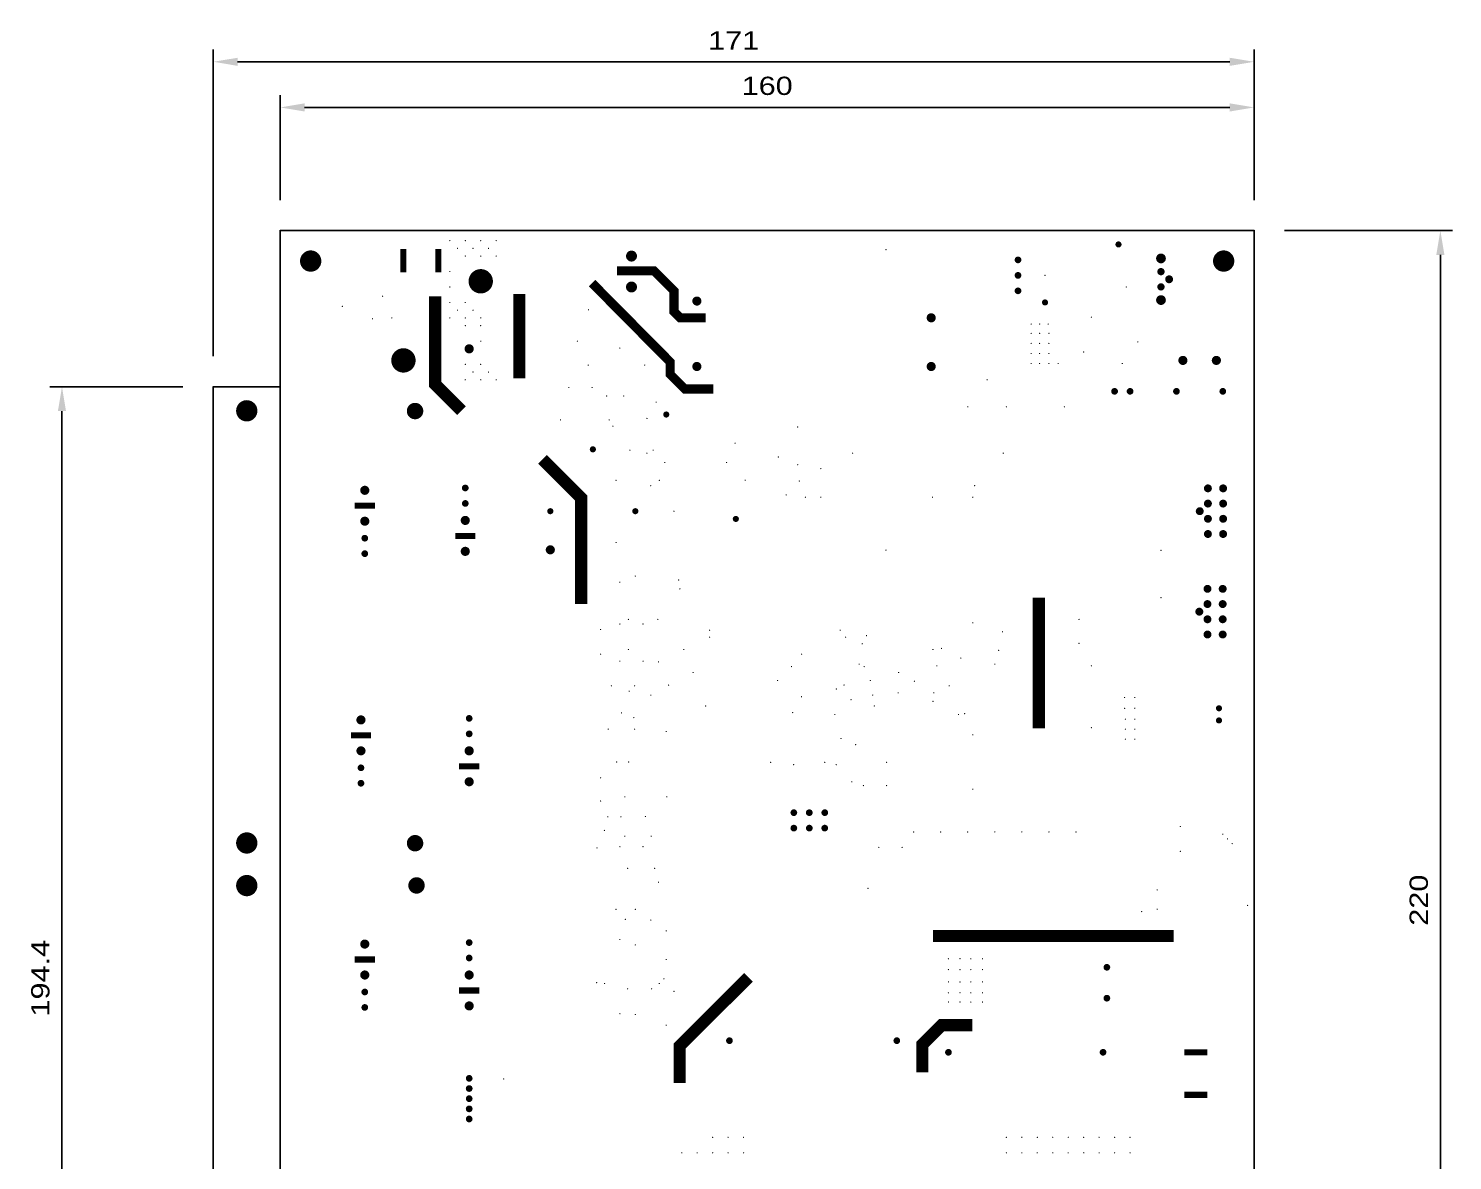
# Model space of a CAD drawing. Extents: x 473 to 707, y 538 to 909.
# Drawn here: x 472.7 to 706.7, y 722.8 to 908.7 of the extents above; entities that cross this region are included whole.
import ezdxf

# ---------------------------------------------------------------- set-up
doc = ezdxf.new("R2010")
doc.units = 0
doc.header["$LTSCALE"] = 10
doc.header["$MEASUREMENT"] = 0
doc.layers.get('0').update_dxf_attribs({"linetype": 'CONTINUOUS'})
doc.layers.get('Defpoints').update_dxf_attribs({"linetype": 'CONTINUOUS'})
for name, color, linetype in [('25-334-0_DRD', 7, 'CONTINUOUS'), ('25-334-0_DRL', 1, 'CONTINUOUS'), ('OGGETTO', 7, 'CONTINUOUS'), ('THRUHOLE_NPT', 8, 'CONTINUOUS'), ('THRUHOLE_TAP', 15, 'CONTINUOUS')]:
    doc.layers.add(name, color=color, linetype=linetype)
doc.styles.add('STILE3', font='arial.ttf', dxfattribs={"width": 1.2, "height": 3})
doc.dimstyles.new('QUOTE', dxfattribs={"dimscale": 0, "dimtxt": 3, "dimasz": 4, "dimexe": 2, "dimexo": 5, "dimgap": 2, "dimtad": 1, "dimdec": 1, "dimzin": 13, "dimdsep": 46, "dimtxsty": 'STILE3', "dimcen": 0, "dimclrt": 7, "dimadec": 0, "dimazin": 0, "dimtfac": 0.666667, "dimtdec": 1, "dimtofl": 0, "dimtmove": 2, "dimatfit": 3, "dimfxl": 1, "dimtolj": 1, "dimtzin": 13, "dimarcsym": 0})

# ---------------------------------------------------------------- blocks, each defined once
blk = doc.blocks.new('ROUND_1')
at = {"const_width": 1.75006}
blk.add_lwpolyline([(-0.87503, 0, 1), (0.87503, 0, 1)], format="xyb", close=True, dxfattribs=at)
blk = doc.blocks.new('ROUND_3')
at = {"const_width": 0.50038}
blk.add_lwpolyline([(-0.25019, 0, 1), (0.25019, 0, 1)], format="xyb", close=True, dxfattribs=at)
blk = doc.blocks.new('ROUND_27')
at = {"const_width": 0.65024}
blk.add_lwpolyline([(-0.32512, 0, 1), (0.32512, 0, 1)], format="xyb", close=True, dxfattribs=at)
blk = doc.blocks.new('ROUND_34')
at = {"const_width": 0.8001}
blk.add_lwpolyline([(-0.40005, 0, 1), (0.40005, 0, 1)], format="xyb", close=True, dxfattribs=at)
blk = doc.blocks.new('ROUND_39')
at = {"const_width": 0.90043}
blk.add_lwpolyline([(-0.450214, 0, 1), (0.450214, 0, 1)], format="xyb", close=True, dxfattribs=at)
blk = doc.blocks.new('ROUND_72')
at = {"const_width": 0.7493}
blk.add_lwpolyline([(-0.37465, 0, 1), (0.37465, 0, 1)], format="xyb", close=True, dxfattribs=at)
blk = doc.blocks.new('ROUND_79')
at = {"const_width": 1.35001}
blk.add_lwpolyline([(-0.675004, 0, 1), (0.675004, 0, 1)], format="xyb", close=True, dxfattribs=at)
blk = doc.blocks.new('ROUND_80')
at = {"const_width": 0.54991}
blk.add_lwpolyline([(-0.274954, 0, 1), (0.274954, 0, 1)], format="xyb", close=True, dxfattribs=at)
blk = doc.blocks.new('ROUND_82')
at = {"const_width": 2.00025}
blk.add_lwpolyline([(-1.000124, 0, 1), (1.000124, 0, 1)], format="xyb", close=True, dxfattribs=at)
blk = doc.blocks.new('ROUND_83')
at = {"const_width": 0.59944}
blk.add_lwpolyline([(-0.29972, 0, 1), (0.29972, 0, 1)], format="xyb", close=True, dxfattribs=at)
blk = doc.blocks.new('ROUND_84')
at = {"const_width": 0.10033}
blk.add_lwpolyline([(-0.050164, 0, 1), (0.050164, 0, 1)], format="xyb", close=True, dxfattribs=at)
blk = doc.blocks.new('ROUND_86')
at = {"const_width": 0.10033}
blk.add_lwpolyline([(-0.050164, 0, 1), (0.050164, 0, 1)], format="xyb", close=True, dxfattribs=at)
blk = doc.blocks.new('ROUND_87')
at = {"const_width": 0.10033}
blk.add_lwpolyline([(-0.050164, 0, 1), (0.050164, 0, 1)], format="xyb", close=True, dxfattribs=at)
blk = doc.blocks.new('ROUND_75')
at = {"const_width": 0.10033}
blk.add_lwpolyline([(-0.050164, 0, 1), (0.050164, 0, 1)], format="xyb", close=True, dxfattribs=at)
blk = doc.blocks.new('*D91')
at = {"layer": 'Defpoints', "color": 0, "transparency": 16777216}
for p in [(674.09, 875.53), (674.09, 655.53), (704.69, 655.53)]:
    blk.add_point(p, dxfattribs=at)
at = {"layer": 'OGGETTO', "color": 0, "lineweight": -2, "transparency": 16777216}
for p, q in [((679.09, 875.53), (706.69, 875.53)), ((704.69, 871.53), (704.69, 659.53)), ((679.09, 655.53), (706.69, 655.53))]:
    blk.add_line(p, q, dxfattribs=at)
at = {"layer": 'OGGETTO', "color": 0, "transparency": 16777216}
for points in [[(704.02, 871.53), (705.36, 871.53), (704.69, 875.53)], [(704.02, 659.53), (705.36, 659.53), (704.69, 655.53)]]:
    blk.add_solid(points, dxfattribs=at)
at = {"layer": 'OGGETTO', "color": 7, "transparency": 16777216, "insert": (701.16, 765.53), "char_height": 3, "attachment_point": 5, "rotation": 90, "style": 'STILE3'}
blk.add_mtext('\\A1;220', dxfattribs=at)
blk = doc.blocks.new('*D92')
at = {"layer": 'Defpoints', "color": 0, "transparency": 16777216}
for p in [(674.09, 895.77), (514.09, 875.53), (674.09, 875.53)]:
    blk.add_point(p, dxfattribs=at)
at = {"layer": 'OGGETTO', "color": 0, "lineweight": -2, "transparency": 16777216}
for p, q in [((514.09, 880.53), (514.09, 897.77)), ((674.09, 880.53), (674.09, 897.77)), ((518.09, 895.77), (670.09, 895.77))]:
    blk.add_line(p, q, dxfattribs=at)
at = {"layer": 'OGGETTO', "color": 0, "transparency": 16777216}
for points in [[(518.09, 896.44), (518.09, 895.1), (514.09, 895.77)], [(670.09, 896.44), (670.09, 895.1), (674.09, 895.77)]]:
    blk.add_solid(points, dxfattribs=at)
at = {"layer": 'OGGETTO', "color": 7, "transparency": 16777216, "insert": (594.09, 899.3), "char_height": 3, "attachment_point": 5, "style": 'STILE3'}
blk.add_mtext('\\A1;160', dxfattribs=at)
blk = doc.blocks.new('*D93')
at = {"layer": 'Defpoints', "color": 0, "transparency": 16777216}
for p in [(674.09, 903.27), (674.09, 875.53), (503.09, 849.89)]:
    blk.add_point(p, dxfattribs=at)
at = {"layer": 'OGGETTO', "color": 0, "lineweight": -2, "transparency": 16777216}
for p, q in [((503.09, 854.89), (503.09, 905.27)), ((507.09, 903.27), (670.09, 903.27)), ((674.09, 880.53), (674.09, 905.27))]:
    blk.add_line(p, q, dxfattribs=at)
at = {"layer": 'OGGETTO', "color": 0, "transparency": 16777216}
for points in [[(507.09, 903.93), (507.09, 902.6), (503.09, 903.27)], [(670.09, 903.93), (670.09, 902.6), (674.09, 903.27)]]:
    blk.add_solid(points, dxfattribs=at)
at = {"layer": 'OGGETTO', "color": 7, "transparency": 16777216, "insert": (588.59, 906.77), "char_height": 3, "attachment_point": 5, "style": 'STILE3'}
blk.add_mtext('\\A1;171', dxfattribs=at)
blk = doc.blocks.new('*D94')
at = {"layer": 'Defpoints', "color": 0, "transparency": 16777216}
for p in [(503.09, 849.89), (478.23, 655.53), (503.09, 655.53)]:
    blk.add_point(p, dxfattribs=at)
at = {"layer": 'OGGETTO', "color": 0, "lineweight": -2, "transparency": 16777216}
for p, q in [((498.09, 849.89), (476.23, 849.89)), ((478.23, 845.89), (478.23, 659.53)), ((498.09, 655.53), (476.23, 655.53))]:
    blk.add_line(p, q, dxfattribs=at)
at = {"layer": 'OGGETTO', "color": 0, "transparency": 16777216}
for points in [[(477.56, 845.89), (478.89, 845.89), (478.23, 849.89)], [(477.56, 659.53), (478.89, 659.53), (478.23, 655.53)]]:
    blk.add_solid(points, dxfattribs=at)
at = {"layer": 'OGGETTO', "color": 7, "transparency": 16777216, "insert": (474.69, 752.71), "char_height": 3, "attachment_point": 5, "rotation": 90, "style": 'STILE3'}
blk.add_mtext('\\A1;194.4', dxfattribs=at)

msp = doc.modelspace()

# ---------------------------------------------------------------- linework, layer by layer
at = {"layer": '25-334-0_DRD'}
for p, q in [((674.09, 875.53), (514.09, 875.53)), ((514.09, 875.53), (514.09, 849.89)), ((674.09, 655.53), (674.09, 875.53)), ((514.09, 849.89), (503.09, 849.89)), ((503.09, 849.89), (503.09, 655.53))]:
    msp.add_line(p, q, dxfattribs=at)
at = {"layer": '25-334-0_DRL'}
for points, const_width in [([(503.09, 655.53), (674.09, 655.53), (674.09, 875.53), (514.09, 875.53), (514.09, 849.89), (503.09, 849.89), (503.09, 655.53)], 0.254), ([(534.33, 868.68), (534.33, 872.49)], 1), ([(540.05, 868.68), (540.05, 872.49)], 1), ([(569.39, 868.94), (575.48, 868.94), (578.78, 865.64), (578.78, 862.21), (579.8, 861.19), (583.99, 861.19)], 1.5), ([(539.54, 864.75), (539.54, 850.27), (543.86, 845.95)], 2), ([(553.38, 851.29), (553.38, 865.13)], 2), ([(585.26, 849.51), (580.56, 849.51), (578.15, 851.92), (578.15, 853.95), (565.32, 866.91)], 1.5), ([(514.09, 655.53), (514.09, 849.89)], 0.254), ([(563.54, 814.2), (563.54, 831.6), (557.19, 837.95)], 2), ([(526.33, 830.33), (529.63, 830.33)], 1), ([(546.14, 825.38), (542.84, 825.38)], 1), ([(638.73, 793.75), (638.73, 815.22)], 2), ([(525.7, 792.61), (529, 792.61)], 1), ([(546.78, 787.53), (543.48, 787.53)], 1), ([(660.89, 759.66), (621.33, 759.66)], 2), ([(526.33, 755.78), (529.63, 755.78)], 1), ([(579.7, 735.49), (579.7, 741.56), (591.01, 752.86)], 2), ([(543.48, 750.7), (546.78, 750.7)], 1), ([(627.81, 744.99), (622.76, 744.99), (619.58, 741.81), (619.58, 737.24)], 2), ([(662.6, 740.54), (666.41, 740.54)], 1), ([(662.6, 733.56), (666.41, 733.56)], 1)]:
    msp.add_lwpolyline(points, dxfattribs=dict(at, const_width=const_width))

# ---------------------------------------------------------------- block references
for name, p in [('ROUND_84', (541.95, 873.89)), ('ROUND_84', (543.22, 872.62)), ('ROUND_84', (544.49, 873.89)), ('ROUND_84', (545.76, 872.62)), ('ROUND_84', (547.03, 873.89)), ('ROUND_84', (548.3, 872.62)), ('ROUND_84', (549.57, 873.89)), ('ROUND_3', (651.81, 873.26)), ('ROUND_1', (519.09, 870.53)), ('ROUND_84', (544.49, 871.35)), ('ROUND_84', (547.03, 871.35)), ('ROUND_84', (549.57, 871.35)), ('ROUND_39', (571.8, 871.35)), ('ROUND_87', (613.61, 872.39)), ('ROUND_80', (635.3, 870.72)), ('ROUND_34', (658.79, 870.96)), ('ROUND_1', (669.09, 870.53)), ('ROUND_84', (541.95, 868.81)), ('ROUND_82', (547.03, 867.21)), ('ROUND_80', (635.3, 868.18)), ('ROUND_87', (639.74, 868.18)), ('ROUND_83', (658.79, 868.79)), ('ROUND_27', (660.13, 867.54)), ('ROUND_84', (541.95, 866.27)), ('ROUND_39', (571.8, 866.27)), ('ROUND_80', (635.3, 865.64)), ('ROUND_87', (653.08, 866.27)), ('ROUND_83', (658.79, 866.29)), ('ROUND_86', (530.9, 864.75)), ('ROUND_84', (541.95, 863.73)), ('ROUND_84', (544.49, 863.73)), ('ROUND_72', (582.54, 863.96)), ('ROUND_3', (639.74, 863.73)), ('ROUND_34', (658.79, 864.12)), ('ROUND_86', (524.3, 863.1)), ('ROUND_87', (529.25, 861.06)), ('ROUND_87', (532.43, 861.19)), ('ROUND_84', (541.95, 861.19)), ('ROUND_84', (543.22, 862.46)), ('ROUND_84', (544.49, 861.19)), ('ROUND_84', (545.76, 862.46)), ('ROUND_84', (547.03, 861.19)), ('ROUND_87', (564.74, 862.54)), ('ROUND_72', (621.04, 861.21)), ('ROUND_87', (647.36, 861.32)), ('ROUND_84', (544.49, 859.92)), ('ROUND_84', (547.03, 859.92)), ('ROUND_84', (637.46, 860.18)), ('ROUND_84', (637.46, 858.65)), ('ROUND_84', (638.85, 860.18)), ('ROUND_84', (638.85, 858.65)), ('ROUND_84', (640.25, 860.18)), ('ROUND_84', (640.38, 858.65)), ('ROUND_72', (545.13, 856.11)), ('ROUND_84', (547.03, 857.38)), ('ROUND_87', (562.91, 857.38)), ('ROUND_87', (569.89, 856.24)), ('ROUND_84', (637.46, 857)), ('ROUND_84', (638.85, 857)), ('ROUND_84', (640.38, 857)), ('ROUND_87', (654.98, 857.25)), ('ROUND_82', (534.33, 854.21)), ('ROUND_84', (637.46, 855.35)), ('ROUND_84', (638.85, 855.35)), ('ROUND_84', (640.38, 855.35)), ('ROUND_87', (646.09, 855.6)), ('ROUND_72', (662.39, 854.21)), ('ROUND_72', (667.89, 854.21)), ('ROUND_84', (544.49, 853.57)), ('ROUND_84', (545.76, 852.3)), ('ROUND_84', (547.03, 853.57)), ('ROUND_84', (548.3, 852.3)), ('ROUND_86', (564.69, 853.44)), ('ROUND_86', (573.96, 853.44)), ('ROUND_72', (582.54, 853.21)), ('ROUND_72', (621.04, 853.21)), ('ROUND_84', (637.46, 853.7)), ('ROUND_84', (638.85, 853.7)), ('ROUND_84', (640.38, 853.7)), ('ROUND_84', (641.9, 853.7)), ('ROUND_87', (652.44, 853.7)), ('ROUND_84', (544.49, 851.03)), ('ROUND_84', (547.03, 851.03)), ('ROUND_84', (549.57, 851.03)), ('ROUND_86', (561.51, 849.76)), ('ROUND_86', (565.32, 849.76)), ('ROUND_87', (630.22, 851.03)), ('ROUND_80', (651.17, 849.13)), ('ROUND_80', (653.71, 849.13)), ('ROUND_80', (661.33, 849.13)), ('ROUND_80', (668.95, 849.13)), ('ROUND_1', (508.59, 845.93)), ('ROUND_79', (536.24, 845.89)), ('ROUND_87', (567.73, 848.36)), ('ROUND_87', (570.53, 848.36)), ('ROUND_87', (575.86, 847.35)), ('ROUND_87', (574.34, 844.68)), ('ROUND_3', (577.51, 845.32)), ('ROUND_87', (627.04, 846.59)), ('ROUND_87', (633.39, 846.59)), ('ROUND_87', (642.92, 846.59)), ('ROUND_86', (560.14, 844.43)), ('ROUND_86', (568.12, 844.43)), ('ROUND_87', (568.75, 843.41)), ('ROUND_87', (599.1, 843.28)), ('ROUND_3', (565.45, 839.6)), ('ROUND_86', (588.82, 840.62)), ('ROUND_87', (571.54, 839.47)), ('ROUND_87', (574.34, 838.97)), ('ROUND_87', (575.35, 839.47)), ('ROUND_87', (595.93, 838.33)), ('ROUND_86', (608.12, 838.97)), ('ROUND_86', (632.89, 838.97)), ('ROUND_87', (577.26, 837.44)), ('ROUND_87', (587.42, 837.44)), ('ROUND_87', (599.1, 837.06)), ('ROUND_87', (602.91, 836.43)), ('ROUND_72', (527.98, 832.87)), ('ROUND_80', (544.49, 833.25)), ('ROUND_87', (569.26, 834.52)), ('ROUND_87', (574.97, 833.63)), ('ROUND_86', (576.37, 834.52)), ('ROUND_86', (590.47, 834.52)), ('ROUND_87', (599.36, 834.39)), ('ROUND_87', (628.19, 833.63)), ('ROUND_27', (666.5, 833.19)), ('ROUND_27', (669, 833.19)), ('ROUND_80', (544.49, 830.71)), ('ROUND_87', (597.2, 832.11)), ('ROUND_87', (600.37, 831.73)), ('ROUND_87', (602.91, 831.73)), ('ROUND_87', (621.25, 831.73)), ('ROUND_87', (627.86, 831.73)), ('ROUND_27', (666.5, 830.69)), ('ROUND_27', (669, 830.69)), ('ROUND_72', (527.98, 827.79)), ('ROUND_72', (544.49, 827.92)), ('ROUND_3', (558.46, 829.44)), ('ROUND_3', (572.43, 829.44)), ('ROUND_87', (578.78, 829.44)), ('ROUND_3', (588.94, 828.17)), ('ROUND_27', (665.16, 829.44)), ('ROUND_27', (666.5, 828.19)), ('ROUND_27', (669, 828.19)), ('ROUND_27', (666.5, 825.69)), ('ROUND_27', (669, 825.69)), ('ROUND_80', (527.98, 825)), ('ROUND_72', (544.49, 822.84)), ('ROUND_72', (558.46, 823.09)), ('ROUND_87', (569.26, 824.29)), ('ROUND_80', (527.98, 822.46)), ('ROUND_87', (613.61, 823.04)), ('ROUND_87', (658.79, 823)), ('ROUND_86', (572.43, 818.77)), ('ROUND_86', (569.89, 817.76)), ('ROUND_87', (579.55, 818.14)), ('ROUND_87', (579.75, 816.67)), ('ROUND_27', (666.43, 816.68)), ('ROUND_27', (668.93, 816.68)), ('ROUND_87', (658.79, 815.22)), ('ROUND_27', (666.43, 814.18)), ('ROUND_27', (668.93, 814.18)), ('ROUND_27', (665.09, 812.93)), ('ROUND_27', (666.43, 811.68)), ('ROUND_27', (668.93, 811.68)), ('ROUND_87', (566.72, 810.01)), ('ROUND_86', (569.89, 810.9)), ('ROUND_86', (571.29, 811.66)), ('ROUND_86', (573.7, 810.9)), ('ROUND_86', (576.12, 811.66)), ('ROUND_86', (584.63, 809.88)), ('ROUND_86', (606.09, 809.88)), ('ROUND_87', (627.86, 811.1)), ('ROUND_87', (632.76, 809.63)), ('ROUND_86', (645.33, 811.66)), ('ROUND_27', (666.43, 809.18)), ('ROUND_27', (668.93, 809.18)), ('ROUND_86', (584.63, 808.74)), ('ROUND_86', (606.98, 808.74)), ('ROUND_87', (609.71, 807.66)), ('ROUND_87', (610.41, 808.99)), ('ROUND_86', (645.33, 807.72)), ('ROUND_87', (566.72, 805.95)), ('ROUND_86', (569.89, 804.8)), ('ROUND_86', (571.29, 806.71)), ('ROUND_86', (573.7, 804.8)), ('ROUND_86', (580.38, 806.71)), ('ROUND_87', (599.74, 805.95)), ('ROUND_87', (621.33, 806.71)), ('ROUND_87', (622.73, 806.89)), ('ROUND_86', (625.9, 805.31)), ('ROUND_87', (632.12, 806.58)), ('ROUND_87', (576.24, 804.68)), ('ROUND_86', (581.91, 802.94)), ('ROUND_86', (598.09, 803.91)), ('ROUND_87', (609.2, 804.3)), ('ROUND_86', (610.03, 803.91)), ('ROUND_86', (615.69, 802.94)), ('ROUND_86', (621.96, 804.04)), ('ROUND_87', (631.49, 804.3)), ('ROUND_87', (647.36, 804.04)), ('ROUND_86', (568.5, 800.74)), ('ROUND_86', (572.31, 800.74)), ('ROUND_87', (577.89, 800.87)), ('ROUND_86', (595.8, 801.63)), ('ROUND_86', (605.45, 800.23)), ('ROUND_86', (606.72, 800.87)), ('ROUND_86', (611.04, 801.63)), ('ROUND_86', (618.28, 801.5)), ('ROUND_86', (624, 800.74)), ('ROUND_87', (571.42, 799.85)), ('ROUND_87', (574.97, 799.22)), ('ROUND_87', (599.74, 798.96)), ('ROUND_87', (607.87, 798.46)), ('ROUND_87', (611.42, 799.22)), ('ROUND_86', (615.61, 799.6)), ('ROUND_87', (621.33, 798.2)), ('ROUND_86', (621.46, 799.6)), ('ROUND_84', (652.82, 798.83)), ('ROUND_84', (654.48, 798.83)), ('ROUND_72', (527.35, 795.15)), ('ROUND_80', (545.13, 795.4)), ('ROUND_86', (570.15, 796.29)), ('ROUND_86', (572.18, 795.53)), ('ROUND_86', (583.99, 797.44)), ('ROUND_86', (598.27, 796.35)), ('ROUND_86', (605.2, 796.04)), ('ROUND_86', (611.68, 797.44)), ('ROUND_86', (625.52, 796.04)), ('ROUND_87', (626.54, 796.17)), ('ROUND_84', (652.82, 797.06)), ('ROUND_84', (654.48, 797.06)), ('ROUND_3', (668.32, 797.06)), ('ROUND_3', (668.32, 795.06)), ('ROUND_80', (545.13, 792.86)), ('ROUND_86', (567.99, 793.63)), ('ROUND_86', (572.31, 793.63)), ('ROUND_87', (577.51, 793.25)), ('ROUND_87', (647.36, 793.88)), ('ROUND_84', (652.95, 795.28)), ('ROUND_84', (652.95, 793.63)), ('ROUND_84', (654.48, 795.28)), ('ROUND_84', (654.48, 793.63)), ('ROUND_72', (527.35, 790.07)), ('ROUND_72', (545.13, 790.07)), ('ROUND_87', (606.22, 792.1)), ('ROUND_87', (608.63, 791.09)), ('ROUND_87', (627.86, 792.69)), ('ROUND_84', (652.95, 791.98)), ('ROUND_84', (654.48, 791.98)), ('ROUND_80', (527.35, 787.28)), ('ROUND_86', (569.36, 788.24)), ('ROUND_86', (571.34, 788.24)), ('ROUND_87', (594.66, 788.17)), ('ROUND_87', (598.45, 787.8)), ('ROUND_87', (603.55, 788.17)), ('ROUND_87', (605.43, 787.8)), ('ROUND_87', (613.71, 788.17)), ('ROUND_80', (527.35, 784.74)), ('ROUND_72', (545.13, 784.99)), ('ROUND_87', (566.72, 785.63)), ('ROUND_86', (607.99, 784.99)), ('ROUND_87', (609.9, 784.36)), ('ROUND_87', (613.71, 784.36)), ('ROUND_87', (627.86, 783.77)), ('ROUND_87', (566.72, 781.82)), ('ROUND_87', (570.71, 782.51)), ('ROUND_87', (577.58, 782.51)), ('ROUND_86', (567.9, 779.23)), ('ROUND_86', (570.06, 779.23)), ('ROUND_87', (574.08, 779.28)), ('ROUND_80', (598.47, 779.91)), ('ROUND_80', (601.01, 779.91)), ('ROUND_80', (603.55, 779.91)), ('ROUND_87', (567.35, 776.99)), ('ROUND_80', (598.47, 777.37)), ('ROUND_80', (601.01, 777.37)), ('ROUND_80', (603.55, 777.37)), ('ROUND_87', (618.15, 776.74)), ('ROUND_84', (622.6, 776.74)), ('ROUND_87', (627.04, 776.74)), ('ROUND_87', (631.49, 776.74)), ('ROUND_87', (635.93, 776.74)), ('ROUND_84', (640.38, 776.74)), ('ROUND_87', (644.82, 776.74)), ('ROUND_87', (661.97, 777.63)), ('ROUND_1', (508.59, 774.93)), ('ROUND_79', (536.24, 774.89)), ('ROUND_86', (569.89, 774.32)), ('ROUND_86', (570.71, 776.03)), ('ROUND_86', (573.7, 774.32)), ('ROUND_86', (575.03, 776.03)), ('ROUND_86', (668.95, 776.36)), ('ROUND_86', (669.72, 775.59)), ('ROUND_87', (670.48, 774.83)), ('ROUND_87', (566.13, 774.12)), ('ROUND_87', (612.44, 774.2)), ('ROUND_87', (616.25, 774.2)), ('ROUND_87', (661.97, 773.56)), ('ROUND_86', (571.16, 770.77)), ('ROUND_86', (575.61, 770.77)), ('ROUND_1', (508.59, 767.93)), ('ROUND_79', (536.48, 767.95)), ('ROUND_87', (576.24, 768.48)), ('ROUND_87', (610.66, 767.47)), ('ROUND_86', (658.16, 767.21)), ('ROUND_86', (569.26, 764.04)), ('ROUND_86', (572.43, 764.04)), ('ROUND_87', (655.62, 763.66)), ('ROUND_86', (658.16, 764.04)), ('ROUND_87', (673.02, 764.67)), ('ROUND_87', (570.78, 762.39)), ('ROUND_87', (574.97, 762.26)), ('ROUND_87', (577.51, 760.48)), ('ROUND_72', (527.98, 758.32)), ('ROUND_80', (545.13, 758.57)), ('ROUND_86', (569.89, 759.08)), ('ROUND_86', (572.43, 758.19)), ('ROUND_80', (545.13, 756.03)), ('ROUND_84', (577.51, 755.78)), ('ROUND_84', (623.87, 755.91)), ('ROUND_84', (625.77, 755.91)), ('ROUND_84', (627.55, 755.91)), ('ROUND_84', (629.46, 755.91)), ('ROUND_72', (527.98, 753.24)), ('ROUND_72', (545.13, 753.24)), ('ROUND_84', (623.87, 754.13)), ('ROUND_84', (625.77, 754.13)), ('ROUND_84', (627.55, 754.13)), ('ROUND_84', (629.46, 754.13)), ('ROUND_80', (649.9, 754.51)), ('ROUND_86', (566.08, 751.97)), ('ROUND_86', (567.38, 751.84)), ('ROUND_87', (571.16, 750.96)), ('ROUND_87', (575.1, 750.96)), ('ROUND_86', (576.37, 751.84)), ('ROUND_86', (577.13, 752.61)), ('ROUND_84', (623.87, 752.1)), ('ROUND_84', (625.77, 752.1)), ('ROUND_84', (627.55, 752.1)), ('ROUND_84', (629.46, 752.1)), ('ROUND_80', (527.98, 750.45)), ('ROUND_72', (545.13, 748.16)), ('ROUND_87', (578.78, 750.57)), ('ROUND_84', (623.87, 750.32)), ('ROUND_84', (623.87, 748.8)), ('ROUND_84', (625.77, 750.32)), ('ROUND_84', (625.77, 748.8)), ('ROUND_84', (627.55, 750.32)), ('ROUND_84', (627.55, 748.8)), ('ROUND_84', (629.46, 750.32)), ('ROUND_84', (629.46, 748.8)), ('ROUND_80', (649.9, 749.43)), ('ROUND_80', (527.98, 747.91)), ('ROUND_86', (569.89, 746.89)), ('ROUND_86', (572.43, 746.76)), ('ROUND_84', (577.51, 744.99)), ('ROUND_80', (587.89, 742.45)), ('ROUND_80', (615.39, 742.45)), ('ROUND_80', (623.87, 740.54)), ('ROUND_80', (649.27, 740.54)), ('ROUND_80', (545.13, 736.26)), ('ROUND_80', (545.13, 734.59)), ('ROUND_87', (550.79, 736.17)), ('ROUND_80', (545.13, 732.92)), ('ROUND_80', (545.13, 731.25)), ('ROUND_80', (545.13, 729.58)), ('ROUND_84', (585.13, 726.57)), ('ROUND_84', (587.67, 726.57)), ('ROUND_84', (590.21, 726.57)), ('ROUND_84', (633.39, 726.57)), ('ROUND_84', (635.93, 726.57)), ('ROUND_84', (638.47, 726.57)), ('ROUND_84', (641.01, 726.57)), ('ROUND_84', (643.55, 726.57)), ('ROUND_84', (646.09, 726.57)), ('ROUND_84', (648.63, 726.57)), ('ROUND_84', (651.17, 726.57)), ('ROUND_84', (653.71, 726.57)), ('ROUND_84', (580.05, 724.03)), ('ROUND_84', (582.59, 724.03)), ('ROUND_84', (585.13, 724.03)), ('ROUND_84', (587.67, 724.03)), ('ROUND_84', (590.21, 724.03)), ('ROUND_84', (633.39, 724.03)), ('ROUND_84', (635.93, 724.03)), ('ROUND_84', (638.47, 724.03)), ('ROUND_84', (641.01, 724.03)), ('ROUND_84', (643.55, 724.03)), ('ROUND_84', (646.09, 724.03)), ('ROUND_84', (648.63, 724.03)), ('ROUND_84', (651.17, 724.03)), ('ROUND_84', (653.71, 724.03))]:
    msp.add_blockref(name, p, dxfattribs=at)
at = {"layer": 'THRUHOLE_NPT'}
for name, p in [('ROUND_1', (519.09, 870.53)), ('ROUND_1', (669.09, 870.53)), ('ROUND_27', (660.13, 867.54)), ('ROUND_1', (508.59, 845.93)), ('ROUND_27', (665.16, 829.44)), ('ROUND_27', (665.09, 812.93)), ('ROUND_1', (508.59, 774.93)), ('ROUND_1', (508.59, 767.93))]:
    msp.add_blockref(name, p, dxfattribs=at)
at = {"layer": 'THRUHOLE_TAP'}
for name, p in [('ROUND_75', (541.95, 873.89)), ('ROUND_75', (543.22, 872.62)), ('ROUND_75', (544.49, 873.89)), ('ROUND_75', (545.76, 872.62)), ('ROUND_75', (547.03, 873.89)), ('ROUND_75', (548.3, 872.62)), ('ROUND_75', (549.57, 873.89)), ('ROUND_3', (651.81, 873.26)), ('ROUND_75', (544.49, 871.35)), ('ROUND_75', (547.03, 871.35)), ('ROUND_75', (549.57, 871.35)), ('ROUND_39', (571.8, 871.35)), ('ROUND_75', (613.61, 872.39)), ('ROUND_80', (635.3, 870.72)), ('ROUND_34', (658.79, 870.96)), ('ROUND_75', (541.95, 868.81)), ('ROUND_82', (547.03, 867.21)), ('ROUND_80', (635.3, 868.18)), ('ROUND_75', (639.74, 868.18)), ('ROUND_83', (658.79, 868.79)), ('ROUND_75', (541.95, 866.27)), ('ROUND_39', (571.8, 866.27)), ('ROUND_80', (635.3, 865.64)), ('ROUND_75', (653.08, 866.27)), ('ROUND_83', (658.79, 866.29)), ('ROUND_75', (530.9, 864.75)), ('ROUND_75', (541.95, 863.73)), ('ROUND_75', (544.49, 863.73)), ('ROUND_72', (582.54, 863.96)), ('ROUND_3', (639.74, 863.73)), ('ROUND_34', (658.79, 864.12)), ('ROUND_75', (524.3, 863.1)), ('ROUND_75', (529.25, 861.06)), ('ROUND_75', (532.43, 861.19)), ('ROUND_75', (541.95, 861.19)), ('ROUND_75', (543.22, 862.46)), ('ROUND_75', (544.49, 861.19)), ('ROUND_75', (545.76, 862.46)), ('ROUND_75', (547.03, 861.19)), ('ROUND_75', (564.74, 862.54)), ('ROUND_72', (621.04, 861.21)), ('ROUND_75', (647.36, 861.32)), ('ROUND_75', (544.49, 859.92)), ('ROUND_75', (547.03, 859.92)), ('ROUND_75', (637.46, 860.18)), ('ROUND_75', (637.46, 858.65)), ('ROUND_75', (638.85, 860.18)), ('ROUND_75', (638.85, 858.65)), ('ROUND_75', (640.25, 860.18)), ('ROUND_75', (640.38, 858.65)), ('ROUND_72', (545.13, 856.11)), ('ROUND_75', (547.03, 857.38)), ('ROUND_75', (562.91, 857.38)), ('ROUND_75', (569.89, 856.24)), ('ROUND_75', (637.46, 857)), ('ROUND_75', (638.85, 857)), ('ROUND_75', (640.38, 857)), ('ROUND_75', (654.98, 857.25)), ('ROUND_82', (534.33, 854.21)), ('ROUND_75', (637.46, 855.35)), ('ROUND_75', (638.85, 855.35)), ('ROUND_75', (640.38, 855.35)), ('ROUND_75', (646.09, 855.6)), ('ROUND_72', (662.39, 854.21)), ('ROUND_72', (667.89, 854.21)), ('ROUND_75', (544.49, 853.57)), ('ROUND_75', (545.76, 852.3)), ('ROUND_75', (547.03, 853.57)), ('ROUND_75', (548.3, 852.3)), ('ROUND_75', (564.69, 853.44)), ('ROUND_75', (573.96, 853.44)), ('ROUND_72', (582.54, 853.21)), ('ROUND_72', (621.04, 853.21)), ('ROUND_75', (637.46, 853.7)), ('ROUND_75', (638.85, 853.7)), ('ROUND_75', (640.38, 853.7)), ('ROUND_75', (641.9, 853.7)), ('ROUND_75', (652.44, 853.7)), ('ROUND_75', (544.49, 851.03)), ('ROUND_75', (547.03, 851.03)), ('ROUND_75', (549.57, 851.03)), ('ROUND_75', (561.51, 849.76)), ('ROUND_75', (565.32, 849.76)), ('ROUND_75', (630.22, 851.03)), ('ROUND_80', (651.17, 849.13)), ('ROUND_80', (653.71, 849.13)), ('ROUND_80', (661.33, 849.13)), ('ROUND_80', (668.95, 849.13)), ('ROUND_79', (536.24, 845.89)), ('ROUND_75', (567.73, 848.36)), ('ROUND_75', (570.53, 848.36)), ('ROUND_75', (575.86, 847.35)), ('ROUND_75', (574.34, 844.68)), ('ROUND_3', (577.51, 845.32)), ('ROUND_75', (627.04, 846.59)), ('ROUND_75', (633.39, 846.59)), ('ROUND_75', (642.92, 846.59)), ('ROUND_75', (560.14, 844.43)), ('ROUND_75', (568.12, 844.43)), ('ROUND_75', (568.75, 843.41)), ('ROUND_75', (599.1, 843.28)), ('ROUND_3', (565.45, 839.6)), ('ROUND_75', (588.82, 840.62)), ('ROUND_75', (571.54, 839.47)), ('ROUND_75', (574.34, 838.97)), ('ROUND_75', (575.35, 839.47)), ('ROUND_75', (595.93, 838.33)), ('ROUND_75', (608.12, 838.97)), ('ROUND_75', (632.89, 838.97)), ('ROUND_75', (577.26, 837.44)), ('ROUND_75', (587.42, 837.44)), ('ROUND_75', (599.1, 837.06)), ('ROUND_75', (602.91, 836.43)), ('ROUND_72', (527.98, 832.87)), ('ROUND_80', (544.49, 833.25)), ('ROUND_75', (569.26, 834.52)), ('ROUND_75', (574.97, 833.63)), ('ROUND_75', (576.37, 834.52)), ('ROUND_75', (590.47, 834.52)), ('ROUND_75', (599.36, 834.39)), ('ROUND_75', (628.19, 833.63)), ('ROUND_27', (666.5, 833.19)), ('ROUND_27', (669, 833.19)), ('ROUND_80', (544.49, 830.71)), ('ROUND_75', (597.2, 832.11)), ('ROUND_75', (600.37, 831.73)), ('ROUND_75', (602.91, 831.73)), ('ROUND_75', (621.25, 831.73)), ('ROUND_75', (627.86, 831.73)), ('ROUND_27', (666.5, 830.69)), ('ROUND_27', (669, 830.69)), ('ROUND_72', (527.98, 827.79)), ('ROUND_72', (544.49, 827.92)), ('ROUND_3', (558.46, 829.44)), ('ROUND_3', (572.43, 829.44)), ('ROUND_75', (578.78, 829.44)), ('ROUND_3', (588.94, 828.17)), ('ROUND_27', (666.5, 828.19)), ('ROUND_27', (669, 828.19)), ('ROUND_27', (666.5, 825.69)), ('ROUND_27', (669, 825.69)), ('ROUND_80', (527.98, 825)), ('ROUND_72', (544.49, 822.84)), ('ROUND_72', (558.46, 823.09)), ('ROUND_75', (569.26, 824.29)), ('ROUND_80', (527.98, 822.46)), ('ROUND_75', (613.61, 823.04)), ('ROUND_75', (658.79, 823)), ('ROUND_75', (572.43, 818.77)), ('ROUND_75', (569.89, 817.76)), ('ROUND_75', (579.55, 818.14)), ('ROUND_75', (579.75, 816.67)), ('ROUND_27', (666.43, 816.68)), ('ROUND_27', (668.93, 816.68)), ('ROUND_75', (658.79, 815.22)), ('ROUND_27', (666.43, 814.18)), ('ROUND_27', (668.93, 814.18)), ('ROUND_27', (666.43, 811.68)), ('ROUND_27', (668.93, 811.68)), ('ROUND_75', (566.72, 810.01)), ('ROUND_75', (569.89, 810.9)), ('ROUND_75', (571.29, 811.66)), ('ROUND_75', (573.7, 810.9)), ('ROUND_75', (576.12, 811.66)), ('ROUND_75', (584.63, 809.88)), ('ROUND_75', (606.09, 809.88)), ('ROUND_75', (627.86, 811.1)), ('ROUND_75', (632.76, 809.63)), ('ROUND_75', (645.33, 811.66)), ('ROUND_27', (666.43, 809.18)), ('ROUND_27', (668.93, 809.18)), ('ROUND_75', (584.63, 808.74)), ('ROUND_75', (606.98, 808.74)), ('ROUND_75', (609.71, 807.66)), ('ROUND_75', (610.41, 808.99)), ('ROUND_75', (645.33, 807.72)), ('ROUND_75', (566.72, 805.95)), ('ROUND_75', (569.89, 804.8)), ('ROUND_75', (571.29, 806.71)), ('ROUND_75', (573.7, 804.8)), ('ROUND_75', (580.38, 806.71)), ('ROUND_75', (599.74, 805.95)), ('ROUND_75', (621.33, 806.71)), ('ROUND_75', (622.73, 806.89)), ('ROUND_75', (625.9, 805.31)), ('ROUND_75', (632.12, 806.58)), ('ROUND_75', (576.24, 804.68)), ('ROUND_75', (581.91, 802.94)), ('ROUND_75', (598.09, 803.91)), ('ROUND_75', (609.2, 804.3)), ('ROUND_75', (610.03, 803.91)), ('ROUND_75', (615.69, 802.94)), ('ROUND_75', (621.96, 804.04)), ('ROUND_75', (631.49, 804.3)), ('ROUND_75', (647.36, 804.04)), ('ROUND_75', (568.5, 800.74)), ('ROUND_75', (572.31, 800.74)), ('ROUND_75', (577.89, 800.87)), ('ROUND_75', (595.8, 801.63)), ('ROUND_75', (605.45, 800.23)), ('ROUND_75', (606.72, 800.87)), ('ROUND_75', (611.04, 801.63)), ('ROUND_75', (618.28, 801.5)), ('ROUND_75', (624, 800.74)), ('ROUND_75', (571.42, 799.85)), ('ROUND_75', (574.97, 799.22)), ('ROUND_75', (599.74, 798.96)), ('ROUND_75', (607.87, 798.46)), ('ROUND_75', (611.42, 799.22)), ('ROUND_75', (615.61, 799.6)), ('ROUND_75', (621.33, 798.2)), ('ROUND_75', (621.46, 799.6)), ('ROUND_75', (652.82, 798.83)), ('ROUND_75', (654.48, 798.83)), ('ROUND_72', (527.35, 795.15)), ('ROUND_80', (545.13, 795.4)), ('ROUND_75', (570.15, 796.29)), ('ROUND_75', (572.18, 795.53)), ('ROUND_75', (583.99, 797.44)), ('ROUND_75', (598.27, 796.35)), ('ROUND_75', (605.2, 796.04)), ('ROUND_75', (611.68, 797.44)), ('ROUND_75', (625.52, 796.04)), ('ROUND_75', (626.54, 796.17)), ('ROUND_75', (652.82, 797.06)), ('ROUND_75', (654.48, 797.06)), ('ROUND_3', (668.32, 797.06)), ('ROUND_3', (668.32, 795.06)), ('ROUND_80', (545.13, 792.86)), ('ROUND_75', (567.99, 793.63)), ('ROUND_75', (572.31, 793.63)), ('ROUND_75', (577.51, 793.25)), ('ROUND_75', (647.36, 793.88)), ('ROUND_75', (652.95, 795.28)), ('ROUND_75', (652.95, 793.63)), ('ROUND_75', (654.48, 795.28)), ('ROUND_75', (654.48, 793.63)), ('ROUND_72', (527.35, 790.07)), ('ROUND_72', (545.13, 790.07)), ('ROUND_75', (606.22, 792.1)), ('ROUND_75', (608.63, 791.09)), ('ROUND_75', (627.86, 792.69)), ('ROUND_75', (652.95, 791.98)), ('ROUND_75', (654.48, 791.98)), ('ROUND_80', (527.35, 787.28)), ('ROUND_75', (569.36, 788.24)), ('ROUND_75', (571.34, 788.24)), ('ROUND_75', (594.66, 788.17)), ('ROUND_75', (598.45, 787.8)), ('ROUND_75', (603.55, 788.17)), ('ROUND_75', (605.43, 787.8)), ('ROUND_75', (613.71, 788.17)), ('ROUND_80', (527.35, 784.74)), ('ROUND_72', (545.13, 784.99)), ('ROUND_75', (566.72, 785.63)), ('ROUND_75', (607.99, 784.99)), ('ROUND_75', (609.9, 784.36)), ('ROUND_75', (613.71, 784.36)), ('ROUND_75', (627.86, 783.77)), ('ROUND_75', (566.72, 781.82)), ('ROUND_75', (570.71, 782.51)), ('ROUND_75', (577.58, 782.51)), ('ROUND_75', (567.9, 779.23)), ('ROUND_75', (570.06, 779.23)), ('ROUND_75', (574.08, 779.28)), ('ROUND_80', (598.47, 779.91)), ('ROUND_80', (601.01, 779.91)), ('ROUND_80', (603.55, 779.91)), ('ROUND_75', (567.35, 776.99)), ('ROUND_80', (598.47, 777.37)), ('ROUND_80', (601.01, 777.37)), ('ROUND_80', (603.55, 777.37)), ('ROUND_75', (618.15, 776.74)), ('ROUND_75', (622.6, 776.74)), ('ROUND_75', (627.04, 776.74)), ('ROUND_75', (631.49, 776.74)), ('ROUND_75', (635.93, 776.74)), ('ROUND_75', (640.38, 776.74)), ('ROUND_75', (644.82, 776.74)), ('ROUND_75', (661.97, 777.63)), ('ROUND_79', (536.24, 774.89)), ('ROUND_75', (569.89, 774.32)), ('ROUND_75', (570.71, 776.03)), ('ROUND_75', (573.7, 774.32)), ('ROUND_75', (575.03, 776.03)), ('ROUND_75', (668.95, 776.36)), ('ROUND_75', (669.72, 775.59)), ('ROUND_75', (670.48, 774.83)), ('ROUND_75', (566.13, 774.12)), ('ROUND_75', (612.44, 774.2)), ('ROUND_75', (616.25, 774.2)), ('ROUND_75', (661.97, 773.56)), ('ROUND_75', (571.16, 770.77)), ('ROUND_75', (575.61, 770.77)), ('ROUND_79', (536.48, 767.95)), ('ROUND_75', (576.24, 768.48)), ('ROUND_75', (610.66, 767.47)), ('ROUND_75', (658.16, 767.21)), ('ROUND_75', (569.26, 764.04)), ('ROUND_75', (572.43, 764.04)), ('ROUND_75', (655.62, 763.66)), ('ROUND_75', (658.16, 764.04)), ('ROUND_75', (673.02, 764.67)), ('ROUND_75', (570.78, 762.39)), ('ROUND_75', (574.97, 762.26)), ('ROUND_75', (577.51, 760.48)), ('ROUND_72', (527.98, 758.32)), ('ROUND_80', (545.13, 758.57)), ('ROUND_75', (569.89, 759.08)), ('ROUND_75', (572.43, 758.19)), ('ROUND_80', (545.13, 756.03)), ('ROUND_75', (577.51, 755.78)), ('ROUND_75', (623.87, 755.91)), ('ROUND_75', (625.77, 755.91)), ('ROUND_75', (627.55, 755.91)), ('ROUND_75', (629.46, 755.91)), ('ROUND_72', (527.98, 753.24)), ('ROUND_72', (545.13, 753.24)), ('ROUND_75', (623.87, 754.13)), ('ROUND_75', (625.77, 754.13)), ('ROUND_75', (627.55, 754.13)), ('ROUND_75', (629.46, 754.13)), ('ROUND_80', (649.9, 754.51)), ('ROUND_75', (566.08, 751.97)), ('ROUND_75', (567.38, 751.84)), ('ROUND_75', (571.16, 750.96)), ('ROUND_75', (575.1, 750.96)), ('ROUND_75', (576.37, 751.84)), ('ROUND_75', (577.13, 752.61)), ('ROUND_75', (623.87, 752.1)), ('ROUND_75', (625.77, 752.1)), ('ROUND_75', (627.55, 752.1)), ('ROUND_75', (629.46, 752.1)), ('ROUND_80', (527.98, 750.45)), ('ROUND_72', (545.13, 748.16)), ('ROUND_75', (578.78, 750.57)), ('ROUND_75', (623.87, 750.32)), ('ROUND_75', (623.87, 748.8)), ('ROUND_75', (625.77, 750.32)), ('ROUND_75', (625.77, 748.8)), ('ROUND_75', (627.55, 750.32)), ('ROUND_75', (627.55, 748.8)), ('ROUND_75', (629.46, 750.32)), ('ROUND_75', (629.46, 748.8)), ('ROUND_80', (649.9, 749.43)), ('ROUND_80', (527.98, 747.91)), ('ROUND_75', (569.89, 746.89)), ('ROUND_75', (572.43, 746.76)), ('ROUND_75', (577.51, 744.99)), ('ROUND_80', (587.89, 742.45)), ('ROUND_80', (615.39, 742.45)), ('ROUND_80', (623.87, 740.54)), ('ROUND_80', (649.27, 740.54)), ('ROUND_80', (545.13, 736.26)), ('ROUND_80', (545.13, 734.59)), ('ROUND_75', (550.79, 736.17)), ('ROUND_80', (545.13, 732.92)), ('ROUND_80', (545.13, 731.25)), ('ROUND_80', (545.13, 729.58)), ('ROUND_75', (585.13, 726.57)), ('ROUND_75', (587.67, 726.57)), ('ROUND_75', (590.21, 726.57)), ('ROUND_75', (633.39, 726.57)), ('ROUND_75', (635.93, 726.57)), ('ROUND_75', (638.47, 726.57)), ('ROUND_75', (641.01, 726.57)), ('ROUND_75', (643.55, 726.57)), ('ROUND_75', (646.09, 726.57)), ('ROUND_75', (648.63, 726.57)), ('ROUND_75', (651.17, 726.57)), ('ROUND_75', (653.71, 726.57)), ('ROUND_75', (580.05, 724.03)), ('ROUND_75', (582.59, 724.03)), ('ROUND_75', (585.13, 724.03)), ('ROUND_75', (587.67, 724.03)), ('ROUND_75', (590.21, 724.03)), ('ROUND_75', (633.39, 724.03)), ('ROUND_75', (635.93, 724.03)), ('ROUND_75', (638.47, 724.03)), ('ROUND_75', (641.01, 724.03)), ('ROUND_75', (643.55, 724.03)), ('ROUND_75', (646.09, 724.03)), ('ROUND_75', (648.63, 724.03)), ('ROUND_75', (651.17, 724.03)), ('ROUND_75', (653.71, 724.03))]:
    msp.add_blockref(name, p, dxfattribs=at)

# ---------------------------------------------------------------- dimensions: what is measured, and where the dimension line sits
at = {"layer": 'OGGETTO'}
for base, p1, picture, middle in [((674.09, 903.27), (503.09, 849.89), '*D93', (588.59, 906.77)), ((674.09, 895.77), (514.09, 875.53), '*D92', (594.09, 899.3))]:
    dim = msp.add_linear_dim(base=base, p1=p1, p2=(674.09, 875.53), dimstyle='QUOTE', override={"dimscale": 1}, dxfattribs=at)
    dim.commit()
    dim.dimension.update_dxf_attribs({"geometry": picture, "text_midpoint": middle})
for base, p1, p2, picture, middle in [((704.69, 655.53), (674.09, 875.53), (674.09, 655.53), '*D91', (701.16, 765.53)), ((478.23, 655.53), (503.09, 849.89), (503.09, 655.53), '*D94', (474.69, 752.71))]:
    dim = msp.add_linear_dim(base=base, p1=p1, p2=p2, angle=90, dimstyle='QUOTE', override={"dimscale": 1}, dxfattribs=at)
    dim.commit()
    dim.dimension.update_dxf_attribs({"geometry": picture, "text_midpoint": middle})

doc.saveas('drawing.dxf')
